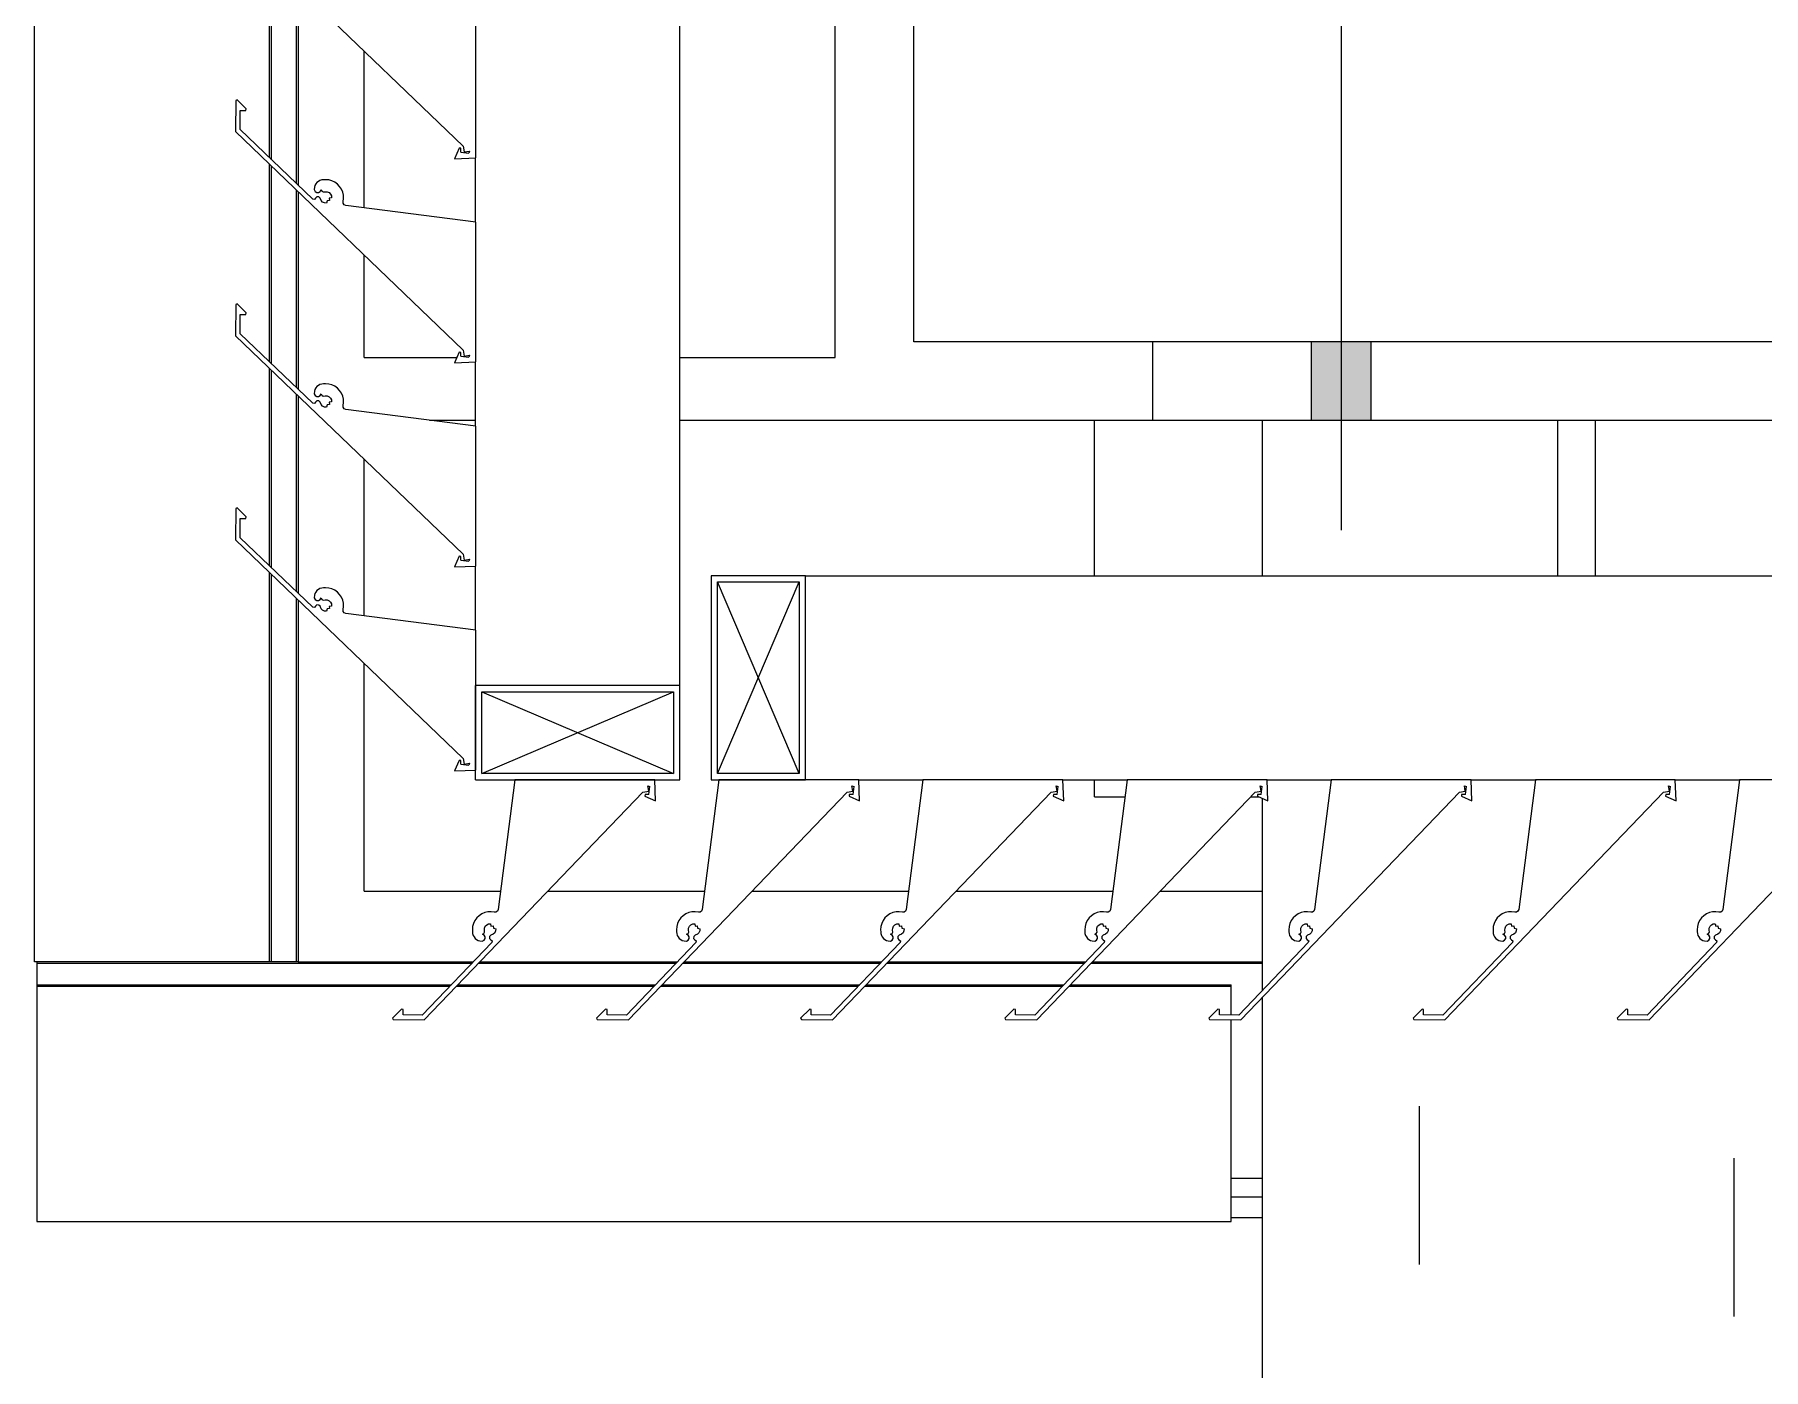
# Model space of a CAD drawing. Header units: millimetres. Extents: x -220592 to 404889, y -217665 to 38245.
# Drawn here: x 7563.93 to 7569.44, y -48145.92 to -48141.67 of the extents above; entities that cross this region are included whole.
import ezdxf

# ---------------------------------------------------------------- set-up
doc = ezdxf.new("R2010")
doc.units = ezdxf.units.MM
doc.linetypes.add('XKITLINE00', pattern=[0])
doc.linetypes.add('XKITLINE02', pattern=[4, 2, -2])
doc.layers.add('000 - 0_HIDE_OBJ_FRAMING_DEF_SUB_1', color=7, linetype='Continuous')
doc.layers.add('Bolt', color=7, linetype='Continuous', lineweight=0)
doc.layers.add('Part', color=7, linetype='Continuous', lineweight=0)

# ---------------------------------------------------------------- blocks, each defined once
blk = doc.blocks.new('*A13531')
at = {"layer": '000 - 0_HIDE_OBJ_FRAMING_DEF_SUB_1', "color": 7, "linetype": 'XKITLINE00', "lineweight": 0}
for p, q in [((-170.913334, 67.570805), (-170.913334, 99.680387)), ((-135.563334, 67.570805), (-170.913334, 67.570805))]:
    blk.add_line(p, q, dxfattribs=at)
blk = doc.blocks.new('*A13653')
at = {"layer": 'Part', "color": 7, "linetype": 'XKITLINE00', "lineweight": 0}
for p, q in [((-172.455601, 67.320805), (-172.308652, 67.320805)), ((-171.658652, 67.320805), (-170.152583, 67.320805)), ((-172.663349, 66.697415), (-172.663349, 67.196167)), ((-172.663349, 65.820805), (-172.663349, 66.546167)), ((-172.663349, 65.820805), (-172.229659, 65.820805)), ((-172.078411, 65.820805), (-171.579659, 65.820805)), ((-171.428411, 65.820805), (-170.929659, 65.820805)), ((-170.778411, 65.820805), (-170.279659, 65.820805)), ((-170.128411, 65.820805), (-169.802542, 65.820805))]:
    blk.add_line(p, q, dxfattribs=at)
blk = doc.blocks.new('*A13657')
at = {"layer": 'Part', "color": 7, "linetype": 'XKITLINE00', "lineweight": 0}
for p, q in [((-171.258652, 66.825501), (-161.638519, 66.825501)), ((-171.088523, 66.175501), (-170.884226, 66.175501)), ((-170.438523, 66.175501), (-170.234226, 66.175501)), ((-169.788523, 66.175501), (-169.584226, 66.175501)), ((-169.138523, 66.175501), (-168.934226, 66.175501)), ((-168.488523, 66.175501), (-168.284226, 66.175501))]:
    blk.add_line(p, q, dxfattribs=at)
blk = doc.blocks.new('*A13658')
at = {"layer": 'Part', "color": 7, "linetype": 'XKITLINE00', "lineweight": 0}
for p, q in [((-170.152583, 67.320789), (-170.152583, 67.570789)), ((-167.452583, 67.320789), (-167.452583, 67.570789)), ((-170.152583, 67.320789), (-167.452583, 67.320789))]:
    blk.add_line(p, q, dxfattribs=at)
blk = doc.blocks.new('*A13716')
at = {"layer": 'Part', "color": 7, "linetype": 'XKITLINE00', "lineweight": 0}
for p, q in [((-171.163349, 67.520764), (-171.163349, 70.188511)), ((-172.663349, 67.997415), (-172.663349, 68.496167)), ((-172.663349, 67.520764), (-172.663349, 67.846167)), ((-172.663349, 67.520764), (-172.368215, 67.520764)), ((-171.658652, 67.520764), (-171.163349, 67.520764))]:
    blk.add_line(p, q, dxfattribs=at)
blk = doc.blocks.new('*A13718')
at = {"layer": 'Part', "color": 7, "linetype": 'XKITLINE00', "lineweight": 0}
for p, q in [((-171.658652, 66.475475), (-171.658652, 77.756161)), ((-172.308652, 67.951982), (-172.308652, 68.156279)), ((-172.308652, 67.301982), (-172.308652, 67.506279)), ((-172.308652, 66.651982), (-172.308652, 66.856279))]:
    blk.add_line(p, q, dxfattribs=at)
blk = doc.blocks.new('*A13775')
at = {"layer": '000 - 0_HIDE_OBJ_FRAMING_DEF_SUB_1', "color": 7, "linetype": 'XKITLINE00', "lineweight": 0}
for p, q in [((-169.802542, 66.825501), (-169.802542, 67.320789)), ((-169.802542, 65.505044), (-169.802542, 66.115723)), ((-169.802542, 51.974805), (-169.802542, 65.483231))]:
    blk.add_line(p, q, dxfattribs=at)
blk = doc.blocks.new('*A13776')
at = {"layer": 'Part', "color": 7, "linetype": 'XKITLINE00', "lineweight": 0}
for p, q in [((-173.072824, 67.039018), (-173.073377, 66.939867)), ((-173.068143, 67.041486), (-173.072824, 67.039018)), ((-173.039494, 67.012598), (-173.068143, 67.041486)), ((-173.058341, 66.946233), (-173.057999, 67.00758)), ((-173.057999, 67.00758), (-173.040579, 67.007677)), ((-173.040579, 67.007677), (-173.039494, 67.012598)), ((-172.827326, 66.724831), (-173.058341, 66.946233)), ((-173.073377, 66.939867), (-172.348255, 66.243621)), ((-172.809549, 66.781553), (-172.814002, 66.777895)), ((-172.804479, 66.784293), (-172.809549, 66.781553)), ((-172.798978, 66.786012), (-172.804479, 66.784293)), ((-172.79325, 66.786648), (-172.798978, 66.786012)), ((-172.786451, 66.786746), (-172.79325, 66.786648)), ((-172.776238, 66.785961), (-172.786451, 66.786746)), ((-172.766337, 66.783338), (-172.776238, 66.785961)), ((-172.757074, 66.778965), (-172.766337, 66.783338)), ((-172.822166, 66.723739), (-172.827326, 66.724831)), ((-172.822163, 66.762893), (-172.822659, 66.755123)), ((-172.822659, 66.755123), (-172.820019, 66.749649)), ((-172.818512, 66.728366), (-172.822166, 66.723739)), ((-172.820428, 66.768389), (-172.822163, 66.762893)), ((-172.817674, 66.773452), (-172.820428, 66.768389)), ((-172.820019, 66.749649), (-172.814875, 66.746412)), ((-172.814048, 66.73222), (-172.818512, 66.728366)), ((-172.814002, 66.777895), (-172.817674, 66.773452)), ((-172.814875, 66.746412), (-172.808797, 66.7464)), ((-172.808154, 66.732014), (-172.814048, 66.73222)), ((-172.808797, 66.7464), (-172.803641, 66.749618)), ((-172.803971, 66.727857), (-172.808154, 66.732014)), ((-172.800857, 66.720283), (-172.803971, 66.727857)), ((-172.803641, 66.749618), (-172.800699, 66.75509)), ((-172.800699, 66.75509), (-172.798669, 66.750109)), ((-172.798669, 66.750109), (-172.793858, 66.747702)), ((-172.793858, 66.747702), (-172.78794, 66.748607)), ((-172.78794, 66.748607), (-172.78144, 66.748263)), ((-172.78144, 66.748263), (-172.775472, 66.745665)), ((-172.775472, 66.745665), (-172.77079, 66.741143)), ((-172.767418, 66.728785), (-172.775124, 66.727679)), ((-172.775124, 66.727679), (-172.773955, 66.720619)), ((-172.77079, 66.741143), (-172.767988, 66.735269)), ((-172.767988, 66.735269), (-172.767418, 66.728785)), ((-172.748758, 66.772986), (-172.757074, 66.778965)), ((-172.741662, 66.7656), (-172.748758, 66.772986)), ((-172.736022, 66.75705), (-172.741662, 66.7656)), ((-172.732024, 66.74762), (-172.736022, 66.75705)), ((-172.729801, 66.737621), (-172.732024, 66.74762)), ((-172.730912, 66.717251), (-172.729426, 66.727385)), ((-172.729426, 66.727385), (-172.729801, 66.737621)), ((-172.79619, 66.715497), (-172.800857, 66.720283)), ((-172.790114, 66.712707), (-172.79619, 66.715497)), ((-172.783442, 66.712284), (-172.790114, 66.712707)), ((-172.78112, 66.719675), (-172.783442, 66.712284)), ((-172.773955, 66.720619), (-172.78112, 66.719675)), ((-172.730672, 66.711728), (-172.730912, 66.717251)), ((-172.727536, 66.707177), (-172.730672, 66.711728)), ((-172.722461, 66.704987), (-172.727536, 66.707177)), ((-172.308455, 66.651957), (-172.722461, 66.704987)), ((-172.308462, 66.206287), (-172.308455, 66.651957)), ((-172.360613, 66.237152), (-172.376148, 66.203665)), ((-172.35549, 66.23674), (-172.360613, 66.237152)), ((-172.355361, 66.224549), (-172.35549, 66.23674)), ((-172.348255, 66.243621), (-172.345358, 66.225078)), ((-172.376148, 66.203665), (-172.308462, 66.206287)), ((-172.355361, 66.224549), (-172.330378, 66.221409)), ((-172.345358, 66.225078), (-172.328342, 66.227982)), ((-172.328342, 66.227982), (-172.330378, 66.221409))]:
    blk.add_line(p, q, dxfattribs=at)
blk = doc.blocks.new('*A13777')
at = {"layer": 'Part', "color": 7, "linetype": 'XKITLINE00', "lineweight": 0}
for p, q in [((-173.072824, 67.689018), (-173.073377, 67.589867)), ((-173.068143, 67.691486), (-173.072824, 67.689018)), ((-173.039494, 67.662598), (-173.068143, 67.691486)), ((-173.040579, 67.657677), (-173.039494, 67.662598)), ((-173.058341, 67.596233), (-173.057999, 67.65758)), ((-173.057999, 67.65758), (-173.040579, 67.657677)), ((-173.073377, 67.589867), (-172.348255, 66.893621)), ((-172.827326, 67.374831), (-173.058341, 67.596233)), ((-172.822163, 67.412893), (-172.822659, 67.405123)), ((-172.822659, 67.405123), (-172.820019, 67.399649)), ((-172.820428, 67.418389), (-172.822163, 67.412893)), ((-172.817674, 67.423452), (-172.820428, 67.418389)), ((-172.820019, 67.399649), (-172.814875, 67.396412)), ((-172.814002, 67.427895), (-172.817674, 67.423452)), ((-172.814875, 67.396412), (-172.808797, 67.3964)), ((-172.809549, 67.431553), (-172.814002, 67.427895)), ((-172.804479, 67.434293), (-172.809549, 67.431553)), ((-172.808797, 67.3964), (-172.803641, 67.399618)), ((-172.798978, 67.436012), (-172.804479, 67.434293)), ((-172.803641, 67.399618), (-172.800699, 67.40509)), ((-172.800699, 67.40509), (-172.798669, 67.400109)), ((-172.79325, 67.436648), (-172.798978, 67.436012)), ((-172.798669, 67.400109), (-172.793858, 67.397702)), ((-172.793858, 67.397702), (-172.78794, 67.398607)), ((-172.786451, 67.436746), (-172.79325, 67.436648)), ((-172.78794, 67.398607), (-172.78144, 67.398263)), ((-172.776238, 67.435961), (-172.786451, 67.436746)), ((-172.78144, 67.398263), (-172.775472, 67.395665)), ((-172.766337, 67.433338), (-172.776238, 67.435961)), ((-172.775472, 67.395665), (-172.77079, 67.391143)), ((-172.77079, 67.391143), (-172.767988, 67.385269)), ((-172.767988, 67.385269), (-172.767418, 67.378785)), ((-172.757074, 67.428965), (-172.766337, 67.433338)), ((-172.748758, 67.422986), (-172.757074, 67.428965)), ((-172.741662, 67.4156), (-172.748758, 67.422986)), ((-172.736022, 67.40705), (-172.741662, 67.4156)), ((-172.732024, 67.39762), (-172.736022, 67.40705)), ((-172.729801, 67.387621), (-172.732024, 67.39762)), ((-172.729426, 67.377385), (-172.729801, 67.387621)), ((-172.822166, 67.373739), (-172.827326, 67.374831)), ((-172.818512, 67.378366), (-172.822166, 67.373739)), ((-172.814048, 67.38222), (-172.818512, 67.378366)), ((-172.808154, 67.382014), (-172.814048, 67.38222)), ((-172.803971, 67.377857), (-172.808154, 67.382014)), ((-172.800857, 67.370283), (-172.803971, 67.377857)), ((-172.79619, 67.365497), (-172.800857, 67.370283)), ((-172.790114, 67.362707), (-172.79619, 67.365497)), ((-172.783442, 67.362284), (-172.790114, 67.362707)), ((-172.78112, 67.369675), (-172.783442, 67.362284)), ((-172.773955, 67.370619), (-172.78112, 67.369675)), ((-172.767418, 67.378785), (-172.775124, 67.377679)), ((-172.775124, 67.377679), (-172.773955, 67.370619)), ((-172.730912, 67.367251), (-172.729426, 67.377385)), ((-172.730672, 67.361728), (-172.730912, 67.367251)), ((-172.727536, 67.357177), (-172.730672, 67.361728)), ((-172.722461, 67.354987), (-172.727536, 67.357177)), ((-172.308455, 67.301957), (-172.722461, 67.354987)), ((-172.308462, 66.856287), (-172.308455, 67.301957)), ((-172.348255, 66.893621), (-172.345358, 66.875078)), ((-172.360613, 66.887152), (-172.376148, 66.853665)), ((-172.376148, 66.853665), (-172.308462, 66.856287)), ((-172.35549, 66.88674), (-172.360613, 66.887152)), ((-172.355361, 66.874549), (-172.35549, 66.88674)), ((-172.355361, 66.874549), (-172.330378, 66.871409)), ((-172.345358, 66.875078), (-172.328342, 66.877982)), ((-172.328342, 66.877982), (-172.330378, 66.871409))]:
    blk.add_line(p, q, dxfattribs=at)
blk = doc.blocks.new('*A13778')
at = {"layer": 'Part', "color": 7, "linetype": 'XKITLINE00', "lineweight": 0}
for p, q in [((-173.072824, 68.339018), (-173.073377, 68.239867)), ((-173.068143, 68.341486), (-173.072824, 68.339018)), ((-173.039494, 68.312598), (-173.068143, 68.341486)), ((-173.058341, 68.246233), (-173.057999, 68.30758)), ((-173.057999, 68.30758), (-173.040579, 68.307677)), ((-173.040579, 68.307677), (-173.039494, 68.312598)), ((-173.073377, 68.239867), (-172.348255, 67.543621)), ((-172.827326, 68.024831), (-173.058341, 68.246233)), ((-172.822163, 68.062893), (-172.822659, 68.055123)), ((-172.822659, 68.055123), (-172.820019, 68.049649)), ((-172.820428, 68.068389), (-172.822163, 68.062893)), ((-172.817674, 68.073452), (-172.820428, 68.068389)), ((-172.820019, 68.049649), (-172.814875, 68.046412)), ((-172.814002, 68.077895), (-172.817674, 68.073452)), ((-172.814875, 68.046412), (-172.808797, 68.0464)), ((-172.809549, 68.081553), (-172.814002, 68.077895)), ((-172.804479, 68.084293), (-172.809549, 68.081553)), ((-172.808797, 68.0464), (-172.803641, 68.049618)), ((-172.798978, 68.086012), (-172.804479, 68.084293)), ((-172.803641, 68.049618), (-172.800699, 68.05509)), ((-172.800699, 68.05509), (-172.798669, 68.050109)), ((-172.79325, 68.086648), (-172.798978, 68.086012)), ((-172.798669, 68.050109), (-172.793858, 68.047702)), ((-172.793858, 68.047702), (-172.78794, 68.048607)), ((-172.786451, 68.086746), (-172.79325, 68.086648)), ((-172.78794, 68.048607), (-172.78144, 68.048263)), ((-172.776238, 68.085961), (-172.786451, 68.086746)), ((-172.78144, 68.048263), (-172.775472, 68.045665)), ((-172.766337, 68.083338), (-172.776238, 68.085961)), ((-172.775472, 68.045665), (-172.77079, 68.041143)), ((-172.757074, 68.078965), (-172.766337, 68.083338)), ((-172.748758, 68.072986), (-172.757074, 68.078965)), ((-172.741662, 68.0656), (-172.748758, 68.072986)), ((-172.736022, 68.05705), (-172.741662, 68.0656)), ((-172.732024, 68.04762), (-172.736022, 68.05705)), ((-172.729801, 68.037621), (-172.732024, 68.04762)), ((-172.822166, 68.023739), (-172.827326, 68.024831)), ((-172.818512, 68.028366), (-172.822166, 68.023739)), ((-172.814048, 68.03222), (-172.818512, 68.028366)), ((-172.808154, 68.032014), (-172.814048, 68.03222)), ((-172.803971, 68.027857), (-172.808154, 68.032014)), ((-172.800857, 68.020283), (-172.803971, 68.027857)), ((-172.79619, 68.015497), (-172.800857, 68.020283)), ((-172.790114, 68.012707), (-172.79619, 68.015497)), ((-172.783442, 68.012284), (-172.790114, 68.012707)), ((-172.78112, 68.019675), (-172.783442, 68.012284)), ((-172.773955, 68.020619), (-172.78112, 68.019675)), ((-172.767418, 68.028785), (-172.775124, 68.027679)), ((-172.775124, 68.027679), (-172.773955, 68.020619)), ((-172.77079, 68.041143), (-172.767988, 68.035269)), ((-172.767988, 68.035269), (-172.767418, 68.028785)), ((-172.730912, 68.017251), (-172.729426, 68.027385)), ((-172.730672, 68.011728), (-172.730912, 68.017251)), ((-172.727536, 68.007177), (-172.730672, 68.011728)), ((-172.729426, 68.027385), (-172.729801, 68.037621)), ((-172.722461, 68.004987), (-172.727536, 68.007177)), ((-172.308455, 67.951957), (-172.722461, 68.004987)), ((-172.308462, 67.506287), (-172.308455, 67.951957)), ((-172.360613, 67.537152), (-172.376148, 67.503665)), ((-172.376148, 67.503665), (-172.308462, 67.506287)), ((-172.35549, 67.53674), (-172.360613, 67.537152)), ((-172.355361, 67.524549), (-172.35549, 67.53674)), ((-172.355361, 67.524549), (-172.330378, 67.521409)), ((-172.348255, 67.543621), (-172.345358, 67.525078)), ((-172.345358, 67.525078), (-172.328342, 67.527982)), ((-172.328342, 67.527982), (-172.330378, 67.521409))]:
    blk.add_line(p, q, dxfattribs=at)
blk = doc.blocks.new('*A13779')
at = {"layer": 'Part', "color": 7, "linetype": 'XKITLINE00', "lineweight": 0}
for p, q in [((-173.072824, 68.989018), (-173.073377, 68.889867)), ((-173.068143, 68.991486), (-173.072824, 68.989018)), ((-173.039494, 68.962598), (-173.068143, 68.991486)), ((-173.058341, 68.896233), (-173.057999, 68.95758)), ((-173.057999, 68.95758), (-173.040579, 68.957677)), ((-173.040579, 68.957677), (-173.039494, 68.962598)), ((-173.073377, 68.889867), (-172.348255, 68.193621)), ((-172.827326, 68.674831), (-173.058341, 68.896233)), ((-172.822163, 68.712893), (-172.822659, 68.705123)), ((-172.820428, 68.718389), (-172.822163, 68.712893)), ((-172.817674, 68.723452), (-172.820428, 68.718389)), ((-172.814002, 68.727895), (-172.817674, 68.723452)), ((-172.809549, 68.731553), (-172.814002, 68.727895)), ((-172.804479, 68.734293), (-172.809549, 68.731553)), ((-172.798978, 68.736012), (-172.804479, 68.734293)), ((-172.79325, 68.736648), (-172.798978, 68.736012)), ((-172.786451, 68.736746), (-172.79325, 68.736648)), ((-172.776238, 68.735961), (-172.786451, 68.736746)), ((-172.766337, 68.733338), (-172.776238, 68.735961)), ((-172.757074, 68.728965), (-172.766337, 68.733338)), ((-172.748758, 68.722986), (-172.757074, 68.728965)), ((-172.741662, 68.7156), (-172.748758, 68.722986)), ((-172.736022, 68.70705), (-172.741662, 68.7156)), ((-172.732024, 68.69762), (-172.736022, 68.70705)), ((-172.822166, 68.673739), (-172.827326, 68.674831)), ((-172.822659, 68.705123), (-172.820019, 68.699649)), ((-172.818512, 68.678366), (-172.822166, 68.673739)), ((-172.820019, 68.699649), (-172.814875, 68.696412)), ((-172.814048, 68.68222), (-172.818512, 68.678366)), ((-172.814875, 68.696412), (-172.808797, 68.6964)), ((-172.808154, 68.682014), (-172.814048, 68.68222)), ((-172.808797, 68.6964), (-172.803641, 68.699618)), ((-172.803971, 68.677857), (-172.808154, 68.682014)), ((-172.800857, 68.670283), (-172.803971, 68.677857)), ((-172.803641, 68.699618), (-172.800699, 68.70509)), ((-172.79619, 68.665497), (-172.800857, 68.670283)), ((-172.800699, 68.70509), (-172.798669, 68.700109)), ((-172.798669, 68.700109), (-172.793858, 68.697702)), ((-172.790114, 68.662707), (-172.79619, 68.665497)), ((-172.793858, 68.697702), (-172.78794, 68.698607)), ((-172.783442, 68.662284), (-172.790114, 68.662707)), ((-172.78794, 68.698607), (-172.78144, 68.698263)), ((-172.78112, 68.669675), (-172.783442, 68.662284)), ((-172.78144, 68.698263), (-172.775472, 68.695665)), ((-172.773955, 68.670619), (-172.78112, 68.669675)), ((-172.775472, 68.695665), (-172.77079, 68.691143)), ((-172.767418, 68.678785), (-172.775124, 68.677679)), ((-172.775124, 68.677679), (-172.773955, 68.670619)), ((-172.77079, 68.691143), (-172.767988, 68.685269)), ((-172.767988, 68.685269), (-172.767418, 68.678785)), ((-172.729801, 68.687621), (-172.732024, 68.69762)), ((-172.730912, 68.667251), (-172.729426, 68.677385)), ((-172.730672, 68.661728), (-172.730912, 68.667251)), ((-172.727536, 68.657177), (-172.730672, 68.661728)), ((-172.729426, 68.677385), (-172.729801, 68.687621)), ((-172.722461, 68.654987), (-172.727536, 68.657177)), ((-172.308455, 68.601957), (-172.722461, 68.654987)), ((-172.308462, 68.156287), (-172.308455, 68.601957)), ((-172.360613, 68.187152), (-172.376148, 68.153665)), ((-172.376148, 68.153665), (-172.308462, 68.156287)), ((-172.35549, 68.18674), (-172.360613, 68.187152)), ((-172.355361, 68.174549), (-172.35549, 68.18674)), ((-172.355361, 68.174549), (-172.330378, 68.171409)), ((-172.348255, 68.193621), (-172.345358, 68.175078)), ((-172.345358, 68.175078), (-172.328342, 68.177982)), ((-172.328342, 68.177982), (-172.330378, 68.171409))]:
    blk.add_line(p, q, dxfattribs=at)
blk = doc.blocks.new('*A13788')
at = {"layer": 'Part', "color": 7, "linetype": 'XKITLINE00', "lineweight": 0}
for p, q in [((-172.308652, 66.175475), (-172.308652, 66.475475)), ((-171.658652, 66.475475), (-172.308652, 66.475475)), ((-172.288652, 66.195475), (-171.678652, 66.455475)), ((-172.288652, 66.455475), (-171.678652, 66.195475)), ((-172.288652, 66.195475), (-172.288652, 66.455475)), ((-172.288652, 66.455475), (-171.678652, 66.455475)), ((-171.678652, 66.455475), (-171.678652, 66.195475)), ((-171.658652, 66.175475), (-171.658652, 66.475475)), ((-172.308652, 66.175475), (-171.658652, 66.175475)), ((-171.678652, 66.195475), (-172.288652, 66.195475))]:
    blk.add_line(p, q, dxfattribs=at)
blk = doc.blocks.new('*A13789')
at = {"layer": 'Part', "color": 7, "linetype": 'XKITLINE00', "lineweight": 0}
for p, q in [((-168.284201, 66.175699), (-168.337231, 65.761693)), ((-167.838531, 66.175691), (-168.284201, 66.175699)), ((-167.835909, 66.108006), (-167.838531, 66.175691)), ((-168.572111, 65.410777), (-167.875865, 66.135899)), ((-167.875865, 66.135899), (-167.857322, 66.138796)), ((-167.868984, 66.128664), (-167.869396, 66.123541)), ((-167.869396, 66.123541), (-167.835909, 66.108006)), ((-167.856793, 66.128793), (-167.868984, 66.128664)), ((-167.857322, 66.138796), (-167.860226, 66.155812)), ((-167.860226, 66.155812), (-167.853653, 66.153776)), ((-167.856793, 66.128793), (-167.853653, 66.153776)), ((-168.405231, 65.735396), (-168.411209, 65.727079)), ((-168.397844, 65.742492), (-168.405231, 65.735396)), ((-168.389294, 65.748132), (-168.397844, 65.742492)), ((-168.379864, 65.75213), (-168.389294, 65.748132)), ((-168.369865, 65.754353), (-168.379864, 65.75213)), ((-168.359629, 65.754728), (-168.369865, 65.754353)), ((-168.349495, 65.753242), (-168.359629, 65.754728)), ((-168.343972, 65.753481), (-168.349495, 65.753242)), ((-168.339421, 65.756618), (-168.343972, 65.753481)), ((-168.337231, 65.761693), (-168.339421, 65.756618)), ((-168.418205, 65.707916), (-168.41899, 65.697703)), ((-168.41899, 65.697703), (-168.418892, 65.690904)), ((-168.418892, 65.690904), (-168.418256, 65.685176)), ((-168.418256, 65.685176), (-168.416537, 65.679675)), ((-168.415582, 65.717817), (-168.418205, 65.707916)), ((-168.416537, 65.679675), (-168.413797, 65.674605)), ((-168.411209, 65.727079), (-168.415582, 65.717817)), ((-168.387334, 65.683455), (-168.382353, 65.685485)), ((-168.381862, 65.680513), (-168.387334, 65.683455)), ((-168.382353, 65.685485), (-168.379946, 65.690296)), ((-168.378644, 65.675356), (-168.381862, 65.680513)), ((-168.380851, 65.696214), (-168.380507, 65.702714)), ((-168.379946, 65.690296), (-168.380851, 65.696214)), ((-168.380507, 65.702714), (-168.377909, 65.708682)), ((-168.377909, 65.708682), (-168.373387, 65.713364)), ((-168.373387, 65.713364), (-168.367513, 65.716166)), ((-168.367513, 65.716166), (-168.361029, 65.716735)), ((-168.360101, 65.680183), (-168.364258, 65.676)), ((-168.361029, 65.716735), (-168.359923, 65.709029)), ((-168.352527, 65.683297), (-168.360101, 65.680183)), ((-168.359923, 65.709029), (-168.352863, 65.710199)), ((-168.352863, 65.710199), (-168.351919, 65.703034)), ((-168.347741, 65.687964), (-168.352527, 65.683297)), ((-168.351919, 65.703034), (-168.344528, 65.700712)), ((-168.344951, 65.69404), (-168.347741, 65.687964)), ((-168.344528, 65.700712), (-168.344951, 65.69404)), ((-168.357075, 65.656828), (-168.578477, 65.425812)), ((-168.413797, 65.674605), (-168.410139, 65.670151)), ((-168.410139, 65.670151), (-168.405696, 65.66648)), ((-168.405696, 65.66648), (-168.400633, 65.663726)), ((-168.400633, 65.663726), (-168.395137, 65.661991)), ((-168.395137, 65.661991), (-168.387367, 65.661495)), ((-168.387367, 65.661495), (-168.381893, 65.664135)), ((-168.381893, 65.664135), (-168.378656, 65.669279)), ((-168.378656, 65.669279), (-168.378644, 65.675356)), ((-168.364258, 65.676), (-168.364464, 65.670106)), ((-168.364464, 65.670106), (-168.36061, 65.665642)), ((-168.36061, 65.665642), (-168.355983, 65.661987)), ((-168.355983, 65.661987), (-168.357075, 65.656828)), ((-168.644842, 65.44466), (-168.67373, 65.416011)), ((-168.67373, 65.416011), (-168.671262, 65.41133)), ((-168.671262, 65.41133), (-168.572111, 65.410777)), ((-168.639921, 65.443575), (-168.644842, 65.44466)), ((-168.639824, 65.426155), (-168.639921, 65.443575)), ((-168.578477, 65.425812), (-168.639824, 65.426155))]:
    blk.add_line(p, q, dxfattribs=at)
blk = doc.blocks.new('*A13790')
at = {"layer": 'Part', "color": 7, "linetype": 'XKITLINE00', "lineweight": 0}
for p, q in [((-168.934201, 66.175699), (-168.987231, 65.761693)), ((-168.488531, 66.175691), (-168.934201, 66.175699)), ((-168.485909, 66.108006), (-168.488531, 66.175691)), ((-169.222111, 65.410777), (-168.525865, 66.135899)), ((-168.525865, 66.135899), (-168.507322, 66.138796)), ((-168.518984, 66.128664), (-168.519396, 66.123541)), ((-168.519396, 66.123541), (-168.485909, 66.108006)), ((-168.506793, 66.128793), (-168.518984, 66.128664)), ((-168.507322, 66.138796), (-168.510226, 66.155812)), ((-168.510226, 66.155812), (-168.503653, 66.153776)), ((-168.506793, 66.128793), (-168.503653, 66.153776)), ((-169.055231, 65.735396), (-169.061209, 65.727079)), ((-169.047844, 65.742492), (-169.055231, 65.735396)), ((-169.039294, 65.748132), (-169.047844, 65.742492)), ((-169.029864, 65.75213), (-169.039294, 65.748132)), ((-169.019865, 65.754353), (-169.029864, 65.75213)), ((-169.009629, 65.754728), (-169.019865, 65.754353)), ((-168.999495, 65.753242), (-169.009629, 65.754728)), ((-168.993972, 65.753481), (-168.999495, 65.753242)), ((-168.989421, 65.756618), (-168.993972, 65.753481)), ((-168.987231, 65.761693), (-168.989421, 65.756618)), ((-169.068205, 65.707916), (-169.06899, 65.697703)), ((-169.06899, 65.697703), (-169.068892, 65.690904)), ((-169.068892, 65.690904), (-169.068256, 65.685176)), ((-169.068256, 65.685176), (-169.066537, 65.679675)), ((-169.065582, 65.717817), (-169.068205, 65.707916)), ((-169.066537, 65.679675), (-169.063797, 65.674605)), ((-169.061209, 65.727079), (-169.065582, 65.717817)), ((-169.037334, 65.683455), (-169.032353, 65.685485)), ((-169.031862, 65.680513), (-169.037334, 65.683455)), ((-169.032353, 65.685485), (-169.029946, 65.690296)), ((-169.028644, 65.675356), (-169.031862, 65.680513)), ((-169.030851, 65.696214), (-169.030507, 65.702714)), ((-169.029946, 65.690296), (-169.030851, 65.696214)), ((-169.030507, 65.702714), (-169.027909, 65.708682)), ((-169.027909, 65.708682), (-169.023387, 65.713364)), ((-169.023387, 65.713364), (-169.017513, 65.716166)), ((-169.017513, 65.716166), (-169.011029, 65.716735)), ((-169.010101, 65.680183), (-169.014258, 65.676)), ((-169.011029, 65.716735), (-169.009923, 65.709029)), ((-169.002527, 65.683297), (-169.010101, 65.680183)), ((-169.009923, 65.709029), (-169.002863, 65.710199)), ((-169.002863, 65.710199), (-169.001919, 65.703034)), ((-168.997741, 65.687964), (-169.002527, 65.683297)), ((-169.001919, 65.703034), (-168.994528, 65.700712)), ((-168.994951, 65.69404), (-168.997741, 65.687964)), ((-168.994528, 65.700712), (-168.994951, 65.69404)), ((-169.007075, 65.656828), (-169.228477, 65.425812)), ((-169.063797, 65.674605), (-169.060139, 65.670151)), ((-169.060139, 65.670151), (-169.055696, 65.66648)), ((-169.055696, 65.66648), (-169.050633, 65.663726)), ((-169.050633, 65.663726), (-169.045137, 65.661991)), ((-169.045137, 65.661991), (-169.037367, 65.661495)), ((-169.037367, 65.661495), (-169.031893, 65.664135)), ((-169.031893, 65.664135), (-169.028656, 65.669279)), ((-169.028656, 65.669279), (-169.028644, 65.675356)), ((-169.014258, 65.676), (-169.014464, 65.670106)), ((-169.014464, 65.670106), (-169.01061, 65.665642)), ((-169.01061, 65.665642), (-169.005983, 65.661987)), ((-169.005983, 65.661987), (-169.007075, 65.656828)), ((-169.294842, 65.44466), (-169.32373, 65.416011)), ((-169.32373, 65.416011), (-169.321262, 65.41133)), ((-169.321262, 65.41133), (-169.222111, 65.410777)), ((-169.289921, 65.443575), (-169.294842, 65.44466)), ((-169.289824, 65.426155), (-169.289921, 65.443575)), ((-169.228477, 65.425812), (-169.289824, 65.426155))]:
    blk.add_line(p, q, dxfattribs=at)
blk = doc.blocks.new('*A13791')
at = {"layer": 'Part', "color": 7, "linetype": 'XKITLINE00', "lineweight": 0}
for p, q in [((-169.584201, 66.175699), (-169.637231, 65.761693)), ((-169.138531, 66.175691), (-169.584201, 66.175699)), ((-169.135909, 66.108006), (-169.138531, 66.175691)), ((-169.872111, 65.410777), (-169.175865, 66.135899)), ((-169.175865, 66.135899), (-169.157322, 66.138796)), ((-169.168984, 66.128664), (-169.169396, 66.123541)), ((-169.169396, 66.123541), (-169.135909, 66.108006)), ((-169.156793, 66.128793), (-169.168984, 66.128664)), ((-169.157322, 66.138796), (-169.160226, 66.155812)), ((-169.160226, 66.155812), (-169.153653, 66.153776)), ((-169.156793, 66.128793), (-169.153653, 66.153776)), ((-169.705231, 65.735396), (-169.711209, 65.727079)), ((-169.697844, 65.742492), (-169.705231, 65.735396)), ((-169.689294, 65.748132), (-169.697844, 65.742492)), ((-169.679864, 65.75213), (-169.689294, 65.748132)), ((-169.669865, 65.754353), (-169.679864, 65.75213)), ((-169.659629, 65.754728), (-169.669865, 65.754353)), ((-169.649495, 65.753242), (-169.659629, 65.754728)), ((-169.643972, 65.753481), (-169.649495, 65.753242)), ((-169.639421, 65.756618), (-169.643972, 65.753481)), ((-169.637231, 65.761693), (-169.639421, 65.756618)), ((-169.718205, 65.707916), (-169.71899, 65.697703)), ((-169.71899, 65.697703), (-169.718892, 65.690904)), ((-169.718892, 65.690904), (-169.718256, 65.685176)), ((-169.718256, 65.685176), (-169.716537, 65.679675)), ((-169.715582, 65.717817), (-169.718205, 65.707916)), ((-169.716537, 65.679675), (-169.713797, 65.674605)), ((-169.711209, 65.727079), (-169.715582, 65.717817)), ((-169.687334, 65.683455), (-169.682353, 65.685485)), ((-169.681862, 65.680513), (-169.687334, 65.683455)), ((-169.682353, 65.685485), (-169.679946, 65.690296)), ((-169.678644, 65.675356), (-169.681862, 65.680513)), ((-169.680851, 65.696214), (-169.680507, 65.702714)), ((-169.679946, 65.690296), (-169.680851, 65.696214)), ((-169.680507, 65.702714), (-169.677909, 65.708682)), ((-169.677909, 65.708682), (-169.673387, 65.713364)), ((-169.673387, 65.713364), (-169.667513, 65.716166)), ((-169.667513, 65.716166), (-169.661029, 65.716735)), ((-169.660101, 65.680183), (-169.664258, 65.676)), ((-169.661029, 65.716735), (-169.659923, 65.709029)), ((-169.652527, 65.683297), (-169.660101, 65.680183)), ((-169.659923, 65.709029), (-169.652863, 65.710199)), ((-169.652863, 65.710199), (-169.651919, 65.703034)), ((-169.647741, 65.687964), (-169.652527, 65.683297)), ((-169.651919, 65.703034), (-169.644528, 65.700712)), ((-169.644951, 65.69404), (-169.647741, 65.687964)), ((-169.644528, 65.700712), (-169.644951, 65.69404)), ((-169.657075, 65.656828), (-169.878477, 65.425812)), ((-169.713797, 65.674605), (-169.710139, 65.670151)), ((-169.710139, 65.670151), (-169.705696, 65.66648)), ((-169.705696, 65.66648), (-169.700633, 65.663726)), ((-169.700633, 65.663726), (-169.695137, 65.661991)), ((-169.695137, 65.661991), (-169.687367, 65.661495)), ((-169.687367, 65.661495), (-169.681893, 65.664135)), ((-169.681893, 65.664135), (-169.678656, 65.669279)), ((-169.678656, 65.669279), (-169.678644, 65.675356)), ((-169.664258, 65.676), (-169.664464, 65.670106)), ((-169.664464, 65.670106), (-169.66061, 65.665642)), ((-169.66061, 65.665642), (-169.655983, 65.661987)), ((-169.655983, 65.661987), (-169.657075, 65.656828)), ((-169.944842, 65.44466), (-169.97373, 65.416011)), ((-169.97373, 65.416011), (-169.971262, 65.41133)), ((-169.971262, 65.41133), (-169.872111, 65.410777)), ((-169.939921, 65.443575), (-169.944842, 65.44466)), ((-169.939824, 65.426155), (-169.939921, 65.443575)), ((-169.878477, 65.425812), (-169.939824, 65.426155))]:
    blk.add_line(p, q, dxfattribs=at)
blk = doc.blocks.new('*A13792')
at = {"layer": 'Part', "color": 7, "linetype": 'XKITLINE00', "lineweight": 0}
for p, q in [((-170.234201, 66.175699), (-170.287231, 65.761693)), ((-169.788531, 66.175691), (-170.234201, 66.175699)), ((-169.785909, 66.108006), (-169.788531, 66.175691)), ((-170.522111, 65.410777), (-169.825865, 66.135899)), ((-169.825865, 66.135899), (-169.807322, 66.138796)), ((-169.818984, 66.128664), (-169.819396, 66.123541)), ((-169.819396, 66.123541), (-169.785909, 66.108006)), ((-169.806793, 66.128793), (-169.818984, 66.128664)), ((-169.807322, 66.138796), (-169.810226, 66.155812)), ((-169.810226, 66.155812), (-169.803653, 66.153776)), ((-169.806793, 66.128793), (-169.803653, 66.153776)), ((-170.355231, 65.735396), (-170.361209, 65.727079)), ((-170.347844, 65.742492), (-170.355231, 65.735396)), ((-170.339294, 65.748132), (-170.347844, 65.742492)), ((-170.329864, 65.75213), (-170.339294, 65.748132)), ((-170.319865, 65.754353), (-170.329864, 65.75213)), ((-170.309629, 65.754728), (-170.319865, 65.754353)), ((-170.299495, 65.753242), (-170.309629, 65.754728)), ((-170.293972, 65.753481), (-170.299495, 65.753242)), ((-170.289421, 65.756618), (-170.293972, 65.753481)), ((-170.287231, 65.761693), (-170.289421, 65.756618)), ((-170.368205, 65.707916), (-170.36899, 65.697703)), ((-170.36899, 65.697703), (-170.368892, 65.690904)), ((-170.368892, 65.690904), (-170.368256, 65.685176)), ((-170.368256, 65.685176), (-170.366537, 65.679675)), ((-170.365582, 65.717817), (-170.368205, 65.707916)), ((-170.366537, 65.679675), (-170.363797, 65.674605)), ((-170.361209, 65.727079), (-170.365582, 65.717817)), ((-170.337334, 65.683455), (-170.332353, 65.685485)), ((-170.331862, 65.680513), (-170.337334, 65.683455)), ((-170.332353, 65.685485), (-170.329946, 65.690296)), ((-170.328644, 65.675356), (-170.331862, 65.680513)), ((-170.330851, 65.696214), (-170.330507, 65.702714)), ((-170.329946, 65.690296), (-170.330851, 65.696214)), ((-170.330507, 65.702714), (-170.327909, 65.708682)), ((-170.327909, 65.708682), (-170.323387, 65.713364)), ((-170.323387, 65.713364), (-170.317513, 65.716166)), ((-170.317513, 65.716166), (-170.311029, 65.716735)), ((-170.310101, 65.680183), (-170.314258, 65.676)), ((-170.311029, 65.716735), (-170.309923, 65.709029)), ((-170.302527, 65.683297), (-170.310101, 65.680183)), ((-170.309923, 65.709029), (-170.302863, 65.710199)), ((-170.302863, 65.710199), (-170.301919, 65.703034)), ((-170.297741, 65.687964), (-170.302527, 65.683297)), ((-170.301919, 65.703034), (-170.294528, 65.700712)), ((-170.294951, 65.69404), (-170.297741, 65.687964)), ((-170.294528, 65.700712), (-170.294951, 65.69404)), ((-170.307075, 65.656828), (-170.528477, 65.425812)), ((-170.363797, 65.674605), (-170.360139, 65.670151)), ((-170.360139, 65.670151), (-170.355696, 65.66648)), ((-170.355696, 65.66648), (-170.350633, 65.663726)), ((-170.350633, 65.663726), (-170.345137, 65.661991)), ((-170.345137, 65.661991), (-170.337367, 65.661495)), ((-170.337367, 65.661495), (-170.331893, 65.664135)), ((-170.331893, 65.664135), (-170.328656, 65.669279)), ((-170.328656, 65.669279), (-170.328644, 65.675356)), ((-170.314258, 65.676), (-170.314464, 65.670106)), ((-170.314464, 65.670106), (-170.31061, 65.665642)), ((-170.31061, 65.665642), (-170.305983, 65.661987)), ((-170.305983, 65.661987), (-170.307075, 65.656828)), ((-170.594842, 65.44466), (-170.62373, 65.416011)), ((-170.62373, 65.416011), (-170.621262, 65.41133)), ((-170.621262, 65.41133), (-170.522111, 65.410777)), ((-170.589921, 65.443575), (-170.594842, 65.44466)), ((-170.589824, 65.426155), (-170.589921, 65.443575)), ((-170.528477, 65.425812), (-170.589824, 65.426155))]:
    blk.add_line(p, q, dxfattribs=at)
blk = doc.blocks.new('*A13793')
at = {"layer": 'Part', "color": 7, "linetype": 'XKITLINE00', "lineweight": 0}
for p, q in [((-170.884201, 66.175699), (-170.937231, 65.761693)), ((-170.438531, 66.175691), (-170.884201, 66.175699)), ((-170.435909, 66.108006), (-170.438531, 66.175691)), ((-171.172111, 65.410777), (-170.475865, 66.135899)), ((-170.475865, 66.135899), (-170.457322, 66.138796)), ((-170.468984, 66.128664), (-170.469396, 66.123541)), ((-170.469396, 66.123541), (-170.435909, 66.108006)), ((-170.456793, 66.128793), (-170.468984, 66.128664)), ((-170.457322, 66.138796), (-170.460226, 66.155812)), ((-170.460226, 66.155812), (-170.453653, 66.153776)), ((-170.456793, 66.128793), (-170.453653, 66.153776)), ((-171.005231, 65.735396), (-171.011209, 65.727079)), ((-170.997844, 65.742492), (-171.005231, 65.735396)), ((-170.989294, 65.748132), (-170.997844, 65.742492)), ((-170.979864, 65.75213), (-170.989294, 65.748132)), ((-170.969865, 65.754353), (-170.979864, 65.75213)), ((-170.959629, 65.754728), (-170.969865, 65.754353)), ((-170.949495, 65.753242), (-170.959629, 65.754728)), ((-170.943972, 65.753481), (-170.949495, 65.753242)), ((-170.939421, 65.756618), (-170.943972, 65.753481)), ((-170.937231, 65.761693), (-170.939421, 65.756618)), ((-171.018205, 65.707916), (-171.01899, 65.697703)), ((-171.01899, 65.697703), (-171.018892, 65.690904)), ((-171.018892, 65.690904), (-171.018256, 65.685176)), ((-171.018256, 65.685176), (-171.016537, 65.679675)), ((-171.015582, 65.717817), (-171.018205, 65.707916)), ((-171.016537, 65.679675), (-171.013797, 65.674605)), ((-171.011209, 65.727079), (-171.015582, 65.717817)), ((-170.987334, 65.683455), (-170.982353, 65.685485)), ((-170.981862, 65.680513), (-170.987334, 65.683455)), ((-170.982353, 65.685485), (-170.979946, 65.690296)), ((-170.978644, 65.675356), (-170.981862, 65.680513)), ((-170.980851, 65.696214), (-170.980507, 65.702714)), ((-170.979946, 65.690296), (-170.980851, 65.696214)), ((-170.980507, 65.702714), (-170.977909, 65.708682)), ((-170.977909, 65.708682), (-170.973387, 65.713364)), ((-170.973387, 65.713364), (-170.967513, 65.716166)), ((-170.967513, 65.716166), (-170.961029, 65.716735)), ((-170.960101, 65.680183), (-170.964258, 65.676)), ((-170.961029, 65.716735), (-170.959923, 65.709029)), ((-170.952527, 65.683297), (-170.960101, 65.680183)), ((-170.959923, 65.709029), (-170.952863, 65.710199)), ((-170.952863, 65.710199), (-170.951919, 65.703034)), ((-170.947741, 65.687964), (-170.952527, 65.683297)), ((-170.951919, 65.703034), (-170.944528, 65.700712)), ((-170.944951, 65.69404), (-170.947741, 65.687964)), ((-170.944528, 65.700712), (-170.944951, 65.69404)), ((-170.957075, 65.656828), (-171.178477, 65.425812)), ((-171.013797, 65.674605), (-171.010139, 65.670151)), ((-171.010139, 65.670151), (-171.005696, 65.66648)), ((-171.005696, 65.66648), (-171.000633, 65.663726)), ((-171.000633, 65.663726), (-170.995137, 65.661991)), ((-170.995137, 65.661991), (-170.987367, 65.661495)), ((-170.987367, 65.661495), (-170.981893, 65.664135)), ((-170.981893, 65.664135), (-170.978656, 65.669279)), ((-170.978656, 65.669279), (-170.978644, 65.675356)), ((-170.964258, 65.676), (-170.964464, 65.670106)), ((-170.964464, 65.670106), (-170.96061, 65.665642)), ((-170.96061, 65.665642), (-170.955983, 65.661987)), ((-170.955983, 65.661987), (-170.957075, 65.656828)), ((-171.244842, 65.44466), (-171.27373, 65.416011)), ((-171.27373, 65.416011), (-171.271262, 65.41133)), ((-171.271262, 65.41133), (-171.172111, 65.410777)), ((-171.239921, 65.443575), (-171.244842, 65.44466)), ((-171.239824, 65.426155), (-171.239921, 65.443575)), ((-171.178477, 65.425812), (-171.239824, 65.426155))]:
    blk.add_line(p, q, dxfattribs=at)
blk = doc.blocks.new('*A13794')
at = {"layer": 'Part', "color": 7, "linetype": 'XKITLINE00', "lineweight": 0}
for p, q in [((-171.534201, 66.175699), (-171.587231, 65.761693)), ((-171.088531, 66.175691), (-171.534201, 66.175699)), ((-171.085909, 66.108006), (-171.088531, 66.175691)), ((-171.822111, 65.410777), (-171.125865, 66.135899)), ((-171.125865, 66.135899), (-171.107322, 66.138796)), ((-171.118984, 66.128664), (-171.119396, 66.123541)), ((-171.119396, 66.123541), (-171.085909, 66.108006)), ((-171.106793, 66.128793), (-171.118984, 66.128664)), ((-171.107322, 66.138796), (-171.110226, 66.155812)), ((-171.110226, 66.155812), (-171.103653, 66.153776)), ((-171.106793, 66.128793), (-171.103653, 66.153776)), ((-171.655231, 65.735396), (-171.661209, 65.727079)), ((-171.647844, 65.742492), (-171.655231, 65.735396)), ((-171.639294, 65.748132), (-171.647844, 65.742492)), ((-171.629864, 65.75213), (-171.639294, 65.748132)), ((-171.619865, 65.754353), (-171.629864, 65.75213)), ((-171.609629, 65.754728), (-171.619865, 65.754353)), ((-171.599495, 65.753242), (-171.609629, 65.754728)), ((-171.593972, 65.753481), (-171.599495, 65.753242)), ((-171.589421, 65.756618), (-171.593972, 65.753481)), ((-171.587231, 65.761693), (-171.589421, 65.756618)), ((-171.668205, 65.707916), (-171.66899, 65.697703)), ((-171.66899, 65.697703), (-171.668892, 65.690904)), ((-171.668892, 65.690904), (-171.668256, 65.685176)), ((-171.668256, 65.685176), (-171.666537, 65.679675)), ((-171.665582, 65.717817), (-171.668205, 65.707916)), ((-171.666537, 65.679675), (-171.663797, 65.674605)), ((-171.661209, 65.727079), (-171.665582, 65.717817)), ((-171.637334, 65.683455), (-171.632353, 65.685485)), ((-171.631862, 65.680513), (-171.637334, 65.683455)), ((-171.632353, 65.685485), (-171.629946, 65.690296)), ((-171.628644, 65.675356), (-171.631862, 65.680513)), ((-171.630851, 65.696214), (-171.630507, 65.702714)), ((-171.629946, 65.690296), (-171.630851, 65.696214)), ((-171.630507, 65.702714), (-171.627909, 65.708682)), ((-171.627909, 65.708682), (-171.623387, 65.713364)), ((-171.623387, 65.713364), (-171.617513, 65.716166)), ((-171.617513, 65.716166), (-171.611029, 65.716735)), ((-171.610101, 65.680183), (-171.614258, 65.676)), ((-171.611029, 65.716735), (-171.609923, 65.709029)), ((-171.602527, 65.683297), (-171.610101, 65.680183)), ((-171.609923, 65.709029), (-171.602863, 65.710199)), ((-171.602863, 65.710199), (-171.601919, 65.703034)), ((-171.597741, 65.687964), (-171.602527, 65.683297)), ((-171.601919, 65.703034), (-171.594528, 65.700712)), ((-171.594951, 65.69404), (-171.597741, 65.687964)), ((-171.594528, 65.700712), (-171.594951, 65.69404)), ((-171.607075, 65.656828), (-171.828477, 65.425812)), ((-171.663797, 65.674605), (-171.660139, 65.670151)), ((-171.660139, 65.670151), (-171.655696, 65.66648)), ((-171.655696, 65.66648), (-171.650633, 65.663726)), ((-171.650633, 65.663726), (-171.645137, 65.661991)), ((-171.645137, 65.661991), (-171.637367, 65.661495)), ((-171.637367, 65.661495), (-171.631893, 65.664135)), ((-171.631893, 65.664135), (-171.628656, 65.669279)), ((-171.628656, 65.669279), (-171.628644, 65.675356)), ((-171.614258, 65.676), (-171.614464, 65.670106)), ((-171.614464, 65.670106), (-171.61061, 65.665642)), ((-171.61061, 65.665642), (-171.605983, 65.661987)), ((-171.605983, 65.661987), (-171.607075, 65.656828)), ((-171.894842, 65.44466), (-171.92373, 65.416011)), ((-171.92373, 65.416011), (-171.921262, 65.41133)), ((-171.921262, 65.41133), (-171.822111, 65.410777)), ((-171.889921, 65.443575), (-171.894842, 65.44466)), ((-171.889824, 65.426155), (-171.889921, 65.443575)), ((-171.828477, 65.425812), (-171.889824, 65.426155))]:
    blk.add_line(p, q, dxfattribs=at)
blk = doc.blocks.new('*A13795')
at = {"layer": 'Part', "color": 7, "linetype": 'XKITLINE00', "lineweight": 0}
for p, q in [((-172.184201, 66.175699), (-172.237231, 65.761693)), ((-171.738531, 66.175691), (-172.184201, 66.175699)), ((-171.735909, 66.108006), (-171.738531, 66.175691)), ((-172.472111, 65.410777), (-171.775865, 66.135899)), ((-171.775865, 66.135899), (-171.757322, 66.138796)), ((-171.768984, 66.128664), (-171.769396, 66.123541)), ((-171.769396, 66.123541), (-171.735909, 66.108006)), ((-171.756793, 66.128793), (-171.768984, 66.128664)), ((-171.757322, 66.138796), (-171.760226, 66.155812)), ((-171.760226, 66.155812), (-171.753653, 66.153776)), ((-171.756793, 66.128793), (-171.753653, 66.153776)), ((-172.305231, 65.735396), (-172.311209, 65.727079)), ((-172.297844, 65.742492), (-172.305231, 65.735396)), ((-172.289294, 65.748132), (-172.297844, 65.742492)), ((-172.279864, 65.75213), (-172.289294, 65.748132)), ((-172.269865, 65.754353), (-172.279864, 65.75213)), ((-172.259629, 65.754728), (-172.269865, 65.754353)), ((-172.249495, 65.753242), (-172.259629, 65.754728)), ((-172.243972, 65.753481), (-172.249495, 65.753242)), ((-172.239421, 65.756618), (-172.243972, 65.753481)), ((-172.237231, 65.761693), (-172.239421, 65.756618)), ((-172.318205, 65.707916), (-172.31899, 65.697703)), ((-172.31899, 65.697703), (-172.318892, 65.690904)), ((-172.318892, 65.690904), (-172.318256, 65.685176)), ((-172.318256, 65.685176), (-172.316537, 65.679675)), ((-172.315582, 65.717817), (-172.318205, 65.707916)), ((-172.316537, 65.679675), (-172.313797, 65.674605)), ((-172.311209, 65.727079), (-172.315582, 65.717817)), ((-172.287334, 65.683455), (-172.282353, 65.685485)), ((-172.281862, 65.680513), (-172.287334, 65.683455)), ((-172.282353, 65.685485), (-172.279946, 65.690296)), ((-172.278644, 65.675356), (-172.281862, 65.680513)), ((-172.280851, 65.696214), (-172.280507, 65.702714)), ((-172.279946, 65.690296), (-172.280851, 65.696214)), ((-172.280507, 65.702714), (-172.277909, 65.708682)), ((-172.277909, 65.708682), (-172.273387, 65.713364)), ((-172.273387, 65.713364), (-172.267513, 65.716166)), ((-172.267513, 65.716166), (-172.261029, 65.716735)), ((-172.260101, 65.680183), (-172.264258, 65.676)), ((-172.261029, 65.716735), (-172.259923, 65.709029)), ((-172.252527, 65.683297), (-172.260101, 65.680183)), ((-172.259923, 65.709029), (-172.252863, 65.710199)), ((-172.252863, 65.710199), (-172.251919, 65.703034)), ((-172.247741, 65.687964), (-172.252527, 65.683297)), ((-172.251919, 65.703034), (-172.244528, 65.700712)), ((-172.244951, 65.69404), (-172.247741, 65.687964)), ((-172.244528, 65.700712), (-172.244951, 65.69404)), ((-172.257075, 65.656828), (-172.478477, 65.425812)), ((-172.313797, 65.674605), (-172.310139, 65.670151)), ((-172.310139, 65.670151), (-172.305696, 65.66648)), ((-172.305696, 65.66648), (-172.300633, 65.663726)), ((-172.300633, 65.663726), (-172.295137, 65.661991)), ((-172.295137, 65.661991), (-172.287367, 65.661495)), ((-172.287367, 65.661495), (-172.281893, 65.664135)), ((-172.281893, 65.664135), (-172.278656, 65.669279)), ((-172.278656, 65.669279), (-172.278644, 65.675356)), ((-172.264258, 65.676), (-172.264464, 65.670106)), ((-172.264464, 65.670106), (-172.26061, 65.665642)), ((-172.26061, 65.665642), (-172.255983, 65.661987)), ((-172.255983, 65.661987), (-172.257075, 65.656828)), ((-172.544842, 65.44466), (-172.57373, 65.416011)), ((-172.57373, 65.416011), (-172.571262, 65.41133)), ((-172.571262, 65.41133), (-172.472111, 65.410777)), ((-172.539921, 65.443575), (-172.544842, 65.44466)), ((-172.539824, 65.426155), (-172.539921, 65.443575)), ((-172.478477, 65.425812), (-172.539824, 65.426155))]:
    blk.add_line(p, q, dxfattribs=at)
blk = doc.blocks.new('*A13796')
at = {"layer": 'Part', "color": 7, "linetype": 'XKITLINE00', "lineweight": 0}
for p, q in [((-171.258652, 66.825501), (-171.558652, 66.825501)), ((-171.558652, 66.825501), (-171.558652, 66.175501)), ((-171.538652, 66.195501), (-171.278652, 66.805501)), ((-171.278652, 66.195501), (-171.538652, 66.805501)), ((-171.538652, 66.195501), (-171.538652, 66.805501)), ((-171.538652, 66.805501), (-171.278652, 66.805501)), ((-171.278652, 66.805501), (-171.278652, 66.195501)), ((-171.258652, 66.175501), (-171.258652, 66.825501)), ((-171.558652, 66.175501), (-171.258652, 66.175501)), ((-171.278652, 66.195501), (-171.538652, 66.195501))]:
    blk.add_line(p, q, dxfattribs=at)
blk = doc.blocks.new('*A13799')
at = {"layer": '000 - 0_HIDE_OBJ_FRAMING_DEF_SUB_1', "color": 7, "linetype": 'XKITLINE00', "lineweight": 0}
for p, q in [((-173.697937, 70.088511), (-173.697937, 70.188511)), ((-173.633058, 70.088511), (-173.633058, 70.188511)), ((-173.562852, 70.088511), (-173.562852, 70.188511)), ((-172.87913, 70.024479), (-172.87913, 70.188511)), ((-172.873025, 70.018628), (-172.873025, 70.188511)), ((-173.713199, 65.595903), (-173.713199, 70.088511)), ((-173.713199, 70.088511), (-172.967818, 70.088511)), ((-172.964598, 69.456391), (-172.964598, 70.08542)), ((-172.958493, 69.45054), (-172.958493, 70.079558)), ((-172.87913, 69.374479), (-172.87913, 70.003355)), ((-172.873025, 69.368628), (-172.873025, 69.997493)), ((-172.964598, 68.806391), (-172.964598, 69.43542)), ((-172.958493, 68.80054), (-172.958493, 69.429558)), ((-172.87913, 68.724479), (-172.87913, 69.353355)), ((-172.873025, 68.718628), (-172.873025, 69.347493)), ((-172.964598, 68.156391), (-172.964598, 68.78542)), ((-172.958493, 68.15054), (-172.958493, 68.779558)), ((-172.87913, 68.074479), (-172.87913, 68.703355)), ((-172.873025, 68.068628), (-172.873025, 68.697493)), ((-172.964598, 67.506391), (-172.964598, 68.13542)), ((-172.958493, 67.50054), (-172.958493, 68.129558)), ((-172.87913, 67.424479), (-172.87913, 68.053355)), ((-172.873025, 67.418628), (-172.873025, 68.047493)), ((-172.964598, 66.856391), (-172.964598, 67.48542)), ((-172.958493, 66.85054), (-172.958493, 67.479558)), ((-172.87913, 66.774479), (-172.87913, 67.403355)), ((-172.873025, 66.768628), (-172.873025, 67.397493)), ((-172.964598, 65.595903), (-172.964598, 66.83542)), ((-172.958493, 65.595903), (-172.958493, 66.829558)), ((-172.87913, 65.595903), (-172.87913, 66.753355)), ((-172.873025, 65.595903), (-172.873025, 66.747493)), ((-172.87913, 65.595903), (-173.713199, 65.595903)), ((-172.874045, 65.595903), (-172.87913, 65.595903))]:
    blk.add_line(p, q, dxfattribs=at)
blk = doc.blocks.new('*A13800')
at = {"layer": '000 - 0_HIDE_OBJ_FRAMING_DEF_SUB_1', "color": 7, "linetype": 'XKITLINE00', "lineweight": 0}
for p, q in [((-173.705979, 65.595903), (-173.705979, 64.768427)), ((-173.705979, 65.590669), (-172.32048, 65.590669)), ((-172.874045, 65.595903), (-172.315465, 65.595903)), ((-172.299382, 65.590669), (-171.67048, 65.590669)), ((-172.294357, 65.595903), (-171.665465, 65.595903)), ((-171.649382, 65.590669), (-171.02048, 65.590669)), ((-171.644357, 65.595903), (-171.015465, 65.595903)), ((-170.999382, 65.590669), (-170.37048, 65.590669)), ((-170.994357, 65.595903), (-170.365465, 65.595903)), ((-170.349382, 65.590669), (-169.802542, 65.590669)), ((-170.344357, 65.595903), (-169.802542, 65.595903)), ((-173.705979, 65.522633), (-172.385686, 65.522633)), ((-173.705979, 65.517399), (-172.390702, 65.517399)), ((-172.369735, 65.517399), (-171.740702, 65.517399)), ((-172.364709, 65.522633), (-171.735686, 65.522633)), ((-171.719735, 65.517399), (-171.090702, 65.517399)), ((-171.714709, 65.522633), (-171.085686, 65.522633)), ((-171.069735, 65.517399), (-170.440702, 65.517399)), ((-171.064709, 65.522633), (-170.435686, 65.522633)), ((-170.419735, 65.517399), (-169.902542, 65.517399)), ((-170.414709, 65.522633), (-169.902542, 65.522633)), ((-169.902542, 65.517399), (-169.902542, 65.522633)), ((-169.902542, 65.425947), (-169.902542, 65.517399)), ((-169.902542, 64.768427), (-169.902542, 65.410947)), ((-169.902542, 64.906608), (-169.802542, 64.906608)), ((-169.902542, 64.846422), (-169.802542, 64.846422)), ((-173.705979, 64.768427), (-169.902542, 64.768427)), ((-169.902542, 64.781511), (-169.802542, 64.781511))]:
    blk.add_line(p, q, dxfattribs=at)
blk = doc.blocks.new('*A13801')
at = {"layer": 'Bolt', "color": 7, "linetype": 'XKITLINE02', "lineweight": 0}
for p, q in [((-168.302542, 64.970006), (-168.302542, 64.491463)), ((-168.302542, 64.943838), (-168.302542, 64.465295))]:
    blk.add_line(p, q, dxfattribs=at)
blk = doc.blocks.new('*A13802')
at = {"layer": 'Bolt'}
for points in [[(-169.6476, 69.5108), (-169.6476, 69.5708), (-169.4576, 69.5708), (-169.4576, 69.5108)], [(-169.6476, 69.5108), (-169.6476, 69.5708), (-169.4576, 69.5708), (-169.4576, 69.5108)], [(-168.1476, 69.5108), (-168.1476, 69.5708), (-167.9576, 69.5708), (-167.9576, 69.5108)], [(-168.1476, 69.5108), (-168.1476, 69.5708), (-167.9576, 69.5708), (-167.9576, 69.5108)], [(-169.6476, 67.3208), (-169.6476, 67.5708), (-169.4576, 67.5708), (-169.4576, 67.3208)], [(-169.6476, 67.3208), (-169.6476, 67.5708), (-169.4576, 67.5708), (-169.4576, 67.3208)], [(-168.1476, 67.3208), (-168.1476, 67.5708), (-167.9576, 67.5708), (-167.9576, 67.3208)], [(-168.1476, 67.3208), (-168.1476, 67.5708), (-167.9576, 67.5708), (-167.9576, 67.3208)]]:
    blk.add_hatch(color=7, dxfattribs=at).paths.add_polyline_path(points, flags=17)
at = {"layer": 'Bolt', "color": 7, "linetype": 'XKITLINE00', "lineweight": 0}
for p, q in [((-169.5526, 69.6764), (-169.5526, 66.9708)), ((-169.5526, 69.6764), (-169.5526, 66.9708)), ((-168.0526, 69.6764), (-168.0526, 66.9708)), ((-168.0526, 69.6764), (-168.0526, 66.9708)), ((-169.6476, 69.5708), (-169.6476, 69.5108)), ((-169.6476, 69.5708), (-169.6476, 69.5108)), ((-169.4576, 69.5708), (-169.4576, 69.5108)), ((-169.4576, 69.5708), (-169.4576, 69.5108)), ((-168.1476, 69.5708), (-168.1476, 69.5108)), ((-168.1476, 69.5708), (-168.1476, 69.5108)), ((-167.9576, 69.5708), (-167.9576, 69.5108)), ((-167.9576, 69.5708), (-167.9576, 69.5108)), ((-169.6476, 67.5708), (-169.6476, 67.3208)), ((-169.6476, 67.5708), (-169.6476, 67.3208)), ((-169.4576, 67.5708), (-169.4576, 67.3208)), ((-169.4576, 67.5708), (-169.4576, 67.3208)), ((-168.1476, 67.5708), (-168.1476, 67.3208)), ((-168.1476, 67.5708), (-168.1476, 67.3208)), ((-167.9576, 67.5708), (-167.9576, 67.3208)), ((-167.9576, 67.5708), (-167.9576, 67.3208))]:
    blk.add_line(p, q, dxfattribs=at)
at = {"layer": 'Bolt', "color": 7, "linetype": 'XKITLINE02', "lineweight": 0}
for p, q in [((-169.5526, 69.6764), (-169.5526, 66.9708)), ((-168.0526, 69.6764), (-168.0526, 66.9708)), ((-169.6476, 69.5708), (-169.6476, 69.5108)), ((-169.4576, 69.5708), (-169.4576, 69.5108)), ((-168.1476, 69.5708), (-168.1476, 69.5108)), ((-167.9576, 69.5708), (-167.9576, 69.5108)), ((-169.6476, 67.5708), (-169.6476, 67.3208)), ((-169.4576, 67.5708), (-169.4576, 67.3208)), ((-168.1476, 67.5708), (-168.1476, 67.3208)), ((-167.9576, 67.5708), (-167.9576, 67.3208))]:
    blk.add_line(p, q, dxfattribs=at)
blk = doc.blocks.new('*A13803')
at = {"layer": 'Bolt', "color": 7, "linetype": 'XKITLINE02', "lineweight": 0}
for p, q in [((-169.302555, 64.657042), (-169.302555, 65.135594)), ((-169.302555, 64.631049), (-169.302555, 65.109601))]:
    blk.add_line(p, q, dxfattribs=at)
blk = doc.blocks.new('*A13804')
at = {"layer": 'Part', "color": 7, "linetype": 'XKITLINE00', "lineweight": 0}
for p, q in [((-168.862542, 66.825501), (-168.862542, 67.320789)), ((-168.742542, 66.825501), (-168.742542, 67.320789))]:
    blk.add_line(p, q, dxfattribs=at)
blk = doc.blocks.new('*A13805')
at = {"layer": 'Part', "color": 7, "linetype": 'XKITLINE00', "lineweight": 0}
for p, q in [((-170.338308, 66.825501), (-170.338308, 67.320805)), ((-170.338308, 67.320805), (-170.152583, 67.320805)), ((-170.338308, 66.120805), (-170.338308, 66.175501)), ((-170.338308, 66.120805), (-170.241232, 66.120805)), ((-169.840358, 66.120805), (-169.813498, 66.120805))]:
    blk.add_line(p, q, dxfattribs=at)

msp = doc.modelspace()

# ---------------------------------------------------------------- block references
at = {"color": 7, "lineweight": 0}
for name in ['*A13531', '*A13716', '*A13718', '*A13799', '*A13802', '*A13779', '*A13778', '*A13777', '*A13658', '*A13653', '*A13805', '*A13775', '*A13804', '*A13776', '*A13796', '*A13657', '*A13788', '*A13795', '*A13794', '*A13793', '*A13792', '*A13791', '*A13790', '*A13789', '*A13800', '*A13803', '*A13801']:
    msp.add_blockref(name, (7737.6457, -48210.2152), dxfattribs=at)

doc.saveas('drawing.dxf')
